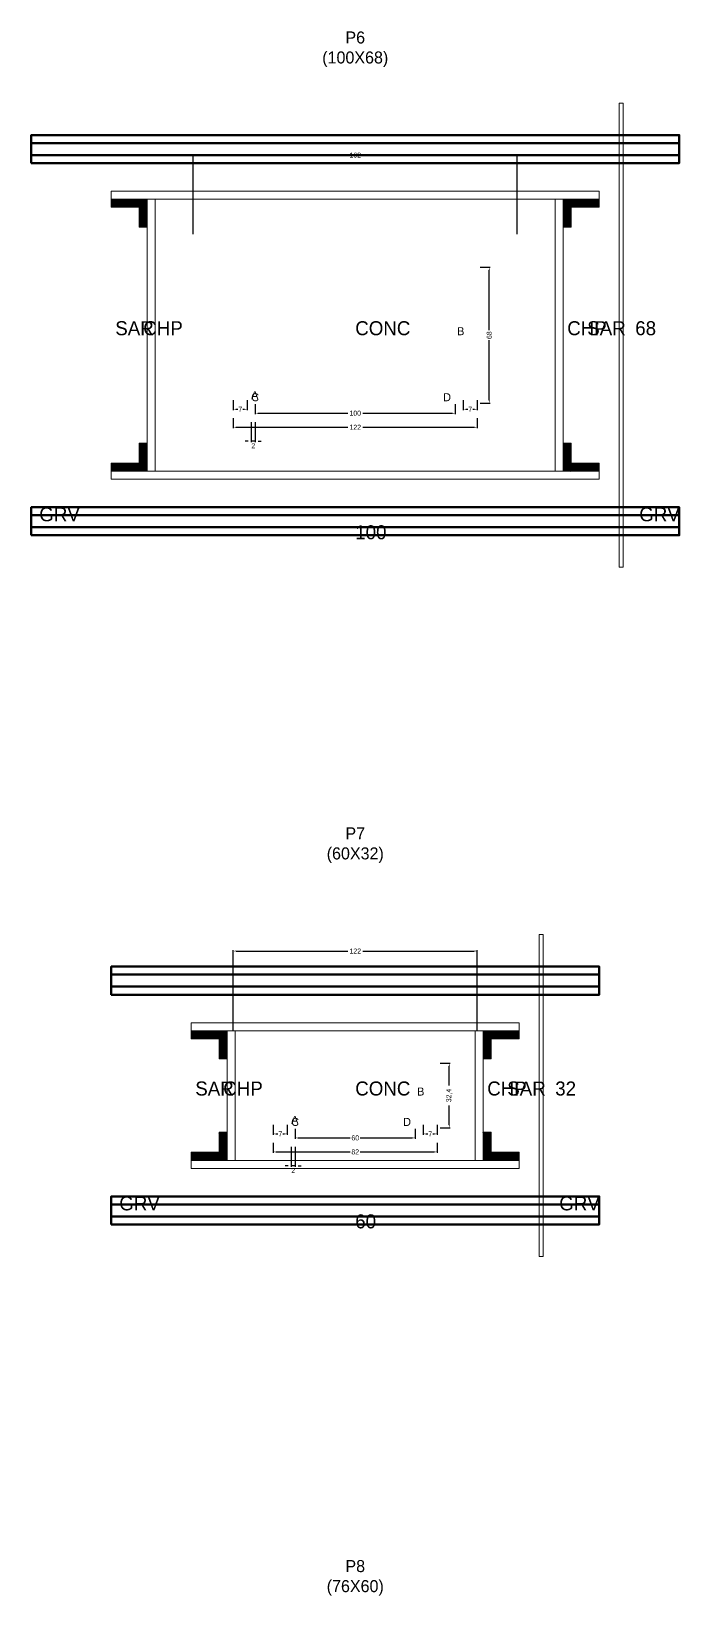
# Model space of a CAD drawing. Header units: centimetres. Extents: x -8500 to 4121, y -7606 to 295.
# Drawn here: x -162 to 162, y -2390 to -1608 of the extents above; entities that cross this region are included whole.
import ezdxf

# ---------------------------------------------------------------- set-up
doc = ezdxf.new("R2010")
doc.units = ezdxf.units.CM
for name, color, linetype in [('COTA', 241, 'Continuous'), ('GRAVATA', 224, 'Continuous'), ('Hachura', 251, 'Continuous'), ('NOMENCLATURA', 7, 'Continuous'), ('SARRAFO', 251, 'Continuous'), ('Texto Seção', 7, 'Continuous')]:
    doc.layers.add(name, color=color, linetype=linetype)
doc.dimstyles.new('cotax2', dxfattribs={"dimtxt": 2.5, "dimasz": 1.5, "dimexe": 0.5, "dimexo": 0.5, "dimgap": 0.5, "dimtad": 1, "dimcen": 2.5, "dimazin": 3, "dimtfac": 1, "dimtmove": 0, "dimatfit": 3})

# ---------------------------------------------------------------- blocks, each defined once
blk = doc.blocks.new('_CLOSEDFILLED')
at = {"color": 0, "linetype": 'BYBLOCK'}
blk.add_solid([(-1, 0.16), (0, 0), (-1, -0.16)], dxfattribs=at)
blk = doc.blocks.new('*D144')
for p, q in [((-61, -1801.5), (-61, -1806.5)), ((-59.5, -1806), (-3.75, -1806)), ((3.75, -1806), (59.5, -1806)), ((61, -1801.5), (61, -1806.5))]:
    blk.add_line(p, q)
at = {"layer": 'Defpoints'}
for p in [(-61, -1801), (-61, -1806), (61, -1801)]:
    blk.add_point(p, dxfattribs=at)
at = {"layer": 'COTA', "xscale": 1.5, "yscale": 1.5, "rotation": 180}
blk.add_blockref('_CLOSEDFILLED', (-61, -1806), dxfattribs=at)
at = {"layer": 'COTA', "xscale": 1.5, "yscale": 1.5}
blk.add_blockref('_CLOSEDFILLED', (61, -1806), dxfattribs=at)
at = {"layer": 'COTA', "insert": (0, -1806), "char_height": 2.5, "attachment_point": 5}
blk.add_mtext('122', dxfattribs=at)
blk = doc.blocks.new('*D145')
for p, q in [((-50, -1794.5), (-50, -1799.5)), ((50, -1794.5), (50, -1799.5)), ((-48.5, -1799), (-3.75, -1799)), ((3.75, -1799), (48.5, -1799))]:
    blk.add_line(p, q)
at = {"layer": 'Defpoints'}
for p in [(-50, -1794), (50, -1794), (-50, -1799)]:
    blk.add_point(p, dxfattribs=at)
at = {"layer": 'COTA', "xscale": 1.5, "yscale": 1.5, "rotation": 180}
blk.add_blockref('_CLOSEDFILLED', (-50, -1799), dxfattribs=at)
at = {"layer": 'COTA', "xscale": 1.5, "yscale": 1.5}
blk.add_blockref('_CLOSEDFILLED', (50, -1799), dxfattribs=at)
at = {"layer": 'COTA', "insert": (0, -1799), "char_height": 2.5, "attachment_point": 5}
blk.add_mtext('100', dxfattribs=at)
blk = doc.blocks.new('*D146')
for p, q in [((62.5, -1726), (67.5, -1726)), ((67, -1757.5), (67, -1727.5)), ((67, -1792.5), (67, -1762.5)), ((62.5, -1794), (67.5, -1794))]:
    blk.add_line(p, q)
at = {"layer": 'Defpoints'}
for p in [(62, -1726), (62, -1794), (67, -1794)]:
    blk.add_point(p, dxfattribs=at)
at = {"layer": 'COTA', "xscale": 1.5, "yscale": 1.5}
for p, rotation in [((67, -1726), 90), ((67, -1794), 270)]:
    blk.add_blockref('_CLOSEDFILLED', p, dxfattribs=dict(at, rotation=rotation))
at = {"layer": 'COTA', "insert": (67, -1760), "char_height": 2.5, "attachment_point": 5, "rotation": 90}
blk.add_mtext('68', dxfattribs=at)
blk = doc.blocks.new('*D147')
for p, q in [((-61, -1792.5), (-61, -1797.5)), ((-59.5, -1797), (-58.75, -1797)), ((-56.25, -1797), (-55.5, -1797)), ((-54, -1792.5), (-54, -1797.5))]:
    blk.add_line(p, q)
at = {"layer": 'Defpoints'}
for p in [(-61, -1792), (-61, -1797), (-54, -1792)]:
    blk.add_point(p, dxfattribs=at)
at = {"layer": 'COTA', "xscale": 1.5, "yscale": 1.5, "rotation": 180}
blk.add_blockref('_CLOSEDFILLED', (-61, -1797), dxfattribs=at)
at = {"layer": 'COTA', "xscale": 1.5, "yscale": 1.5}
blk.add_blockref('_CLOSEDFILLED', (-54, -1797), dxfattribs=at)
at = {"layer": 'COTA', "insert": (-57.5, -1797), "char_height": 2.5, "attachment_point": 5}
blk.add_mtext('7', dxfattribs=at)
blk = doc.blocks.new('*D148')
for p, q in [((54, -1792.5), (54, -1797.5)), ((55.5, -1797), (56.25, -1797)), ((58.75, -1797), (59.5, -1797)), ((61, -1792.5), (61, -1797.5))]:
    blk.add_line(p, q)
at = {"layer": 'Defpoints'}
for p in [(54, -1792), (54, -1797), (61, -1792)]:
    blk.add_point(p, dxfattribs=at)
at = {"layer": 'COTA', "xscale": 1.5, "yscale": 1.5, "rotation": 180}
blk.add_blockref('_CLOSEDFILLED', (54, -1797), dxfattribs=at)
at = {"layer": 'COTA', "xscale": 1.5, "yscale": 1.5}
blk.add_blockref('_CLOSEDFILLED', (61, -1797), dxfattribs=at)
at = {"layer": 'COTA', "insert": (57.5, -1797), "char_height": 2.5, "attachment_point": 5}
blk.add_mtext('7', dxfattribs=at)
blk = doc.blocks.new('*D149')
for p, q in [((-81, -1709.5), (-81, -1669.5)), ((-79.5, -1670), (-3.75, -1670)), ((3.75, -1670), (79.5, -1670)), ((81, -1709.5), (81, -1669.5))]:
    blk.add_line(p, q)
at = {"layer": 'Defpoints'}
for p in [(-81, -1670), (-81, -1710), (81, -1710)]:
    blk.add_point(p, dxfattribs=at)
at = {"layer": 'COTA', "xscale": 1.5, "yscale": 1.5, "rotation": 180}
blk.add_blockref('_CLOSEDFILLED', (-81, -1670), dxfattribs=at)
at = {"layer": 'COTA', "xscale": 1.5, "yscale": 1.5}
blk.add_blockref('_CLOSEDFILLED', (81, -1670), dxfattribs=at)
at = {"layer": 'COTA', "insert": (0, -1670), "char_height": 2.5, "attachment_point": 5}
blk.add_mtext('162', dxfattribs=at)
blk = doc.blocks.new('*D170')
for p, q in [((-41, -2163.7), (-41, -2168.7)), ((41, -2163.7), (41, -2168.7)), ((-39.5, -2168.2), (-2.5, -2168.2)), ((2.5, -2168.2), (39.5, -2168.2))]:
    blk.add_line(p, q)
at = {"layer": 'Defpoints'}
for p in [(-41, -2163.2), (41, -2163.2), (-41, -2168.2)]:
    blk.add_point(p, dxfattribs=at)
at = {"layer": 'COTA', "xscale": 1.5, "yscale": 1.5, "rotation": 180}
blk.add_blockref('_CLOSEDFILLED', (-41, -2168.2), dxfattribs=at)
at = {"layer": 'COTA', "xscale": 1.5, "yscale": 1.5}
blk.add_blockref('_CLOSEDFILLED', (41, -2168.2), dxfattribs=at)
at = {"layer": 'COTA', "insert": (0, -2168.2), "char_height": 2.5, "attachment_point": 5}
blk.add_mtext('82', dxfattribs=at)
blk = doc.blocks.new('*D171')
for p, q in [((-30, -2156.7), (-30, -2161.7)), ((30, -2156.7), (30, -2161.7)), ((-28.5, -2161.2), (-2.5, -2161.2)), ((2.5, -2161.2), (28.5, -2161.2))]:
    blk.add_line(p, q)
at = {"layer": 'Defpoints'}
for p in [(-30, -2156.2), (30, -2156.2), (-30, -2161.2)]:
    blk.add_point(p, dxfattribs=at)
at = {"layer": 'COTA', "xscale": 1.5, "yscale": 1.5, "rotation": 180}
blk.add_blockref('_CLOSEDFILLED', (-30, -2161.2), dxfattribs=at)
at = {"layer": 'COTA', "xscale": 1.5, "yscale": 1.5}
blk.add_blockref('_CLOSEDFILLED', (30, -2161.2), dxfattribs=at)
at = {"layer": 'COTA', "insert": (0, -2161.2), "char_height": 2.5, "attachment_point": 5}
blk.add_mtext('60', dxfattribs=at)
blk = doc.blocks.new('*D172')
for p, q in [((42.5, -2123.8), (47.5, -2123.8)), ((47, -2135), (47, -2125.3)), ((47, -2154.7), (47, -2145)), ((42.5, -2156.2), (47.5, -2156.2))]:
    blk.add_line(p, q)
at = {"layer": 'Defpoints'}
for p in [(42, -2123.8), (42, -2156.2), (47, -2156.2)]:
    blk.add_point(p, dxfattribs=at)
at = {"layer": 'COTA', "xscale": 1.5, "yscale": 1.5}
for p, rotation in [((47, -2123.8), 90), ((47, -2156.2), 270)]:
    blk.add_blockref('_CLOSEDFILLED', p, dxfattribs=dict(at, rotation=rotation))
at = {"layer": 'COTA', "insert": (47, -2140), "char_height": 2.5, "attachment_point": 5, "rotation": 90}
blk.add_mtext('32,4', dxfattribs=at)
blk = doc.blocks.new('*D173')
for p, q in [((-41, -2154.7), (-41, -2159.7)), ((-34, -2154.7), (-34, -2159.7)), ((-39.5, -2159.2), (-38.75, -2159.2)), ((-36.25, -2159.2), (-35.5, -2159.2))]:
    blk.add_line(p, q)
at = {"layer": 'Defpoints'}
for p in [(-41, -2154.2), (-34, -2154.2), (-41, -2159.2)]:
    blk.add_point(p, dxfattribs=at)
at = {"layer": 'COTA', "xscale": 1.5, "yscale": 1.5, "rotation": 180}
blk.add_blockref('_CLOSEDFILLED', (-41, -2159.2), dxfattribs=at)
at = {"layer": 'COTA', "xscale": 1.5, "yscale": 1.5}
blk.add_blockref('_CLOSEDFILLED', (-34, -2159.2), dxfattribs=at)
at = {"layer": 'COTA', "insert": (-37.5, -2159.2), "char_height": 2.5, "attachment_point": 5}
blk.add_mtext('7', dxfattribs=at)
blk = doc.blocks.new('*D174')
for p, q in [((34, -2154.7), (34, -2159.7)), ((41, -2154.7), (41, -2159.7)), ((35.5, -2159.2), (36.25, -2159.2)), ((38.75, -2159.2), (39.5, -2159.2))]:
    blk.add_line(p, q)
at = {"layer": 'Defpoints'}
for p in [(34, -2154.2), (41, -2154.2), (34, -2159.2)]:
    blk.add_point(p, dxfattribs=at)
at = {"layer": 'COTA', "xscale": 1.5, "yscale": 1.5, "rotation": 180}
blk.add_blockref('_CLOSEDFILLED', (34, -2159.2), dxfattribs=at)
at = {"layer": 'COTA', "xscale": 1.5, "yscale": 1.5}
blk.add_blockref('_CLOSEDFILLED', (41, -2159.2), dxfattribs=at)
at = {"layer": 'COTA', "insert": (37.5, -2159.2), "char_height": 2.5, "attachment_point": 5}
blk.add_mtext('7', dxfattribs=at)
blk = doc.blocks.new('*D175')
for p, q in [((-61, -2107.3), (-61, -2067.3)), ((-59.5, -2067.8), (-3.75, -2067.8)), ((3.75, -2067.8), (59.5, -2067.8)), ((61, -2107.3), (61, -2067.3))]:
    blk.add_line(p, q)
at = {"layer": 'Defpoints'}
for p in [(-61, -2067.8), (-61, -2107.8), (61, -2107.8)]:
    blk.add_point(p, dxfattribs=at)
at = {"layer": 'COTA', "xscale": 1.5, "yscale": 1.5, "rotation": 180}
blk.add_blockref('_CLOSEDFILLED', (-61, -2067.8), dxfattribs=at)
at = {"layer": 'COTA', "xscale": 1.5, "yscale": 1.5}
blk.add_blockref('_CLOSEDFILLED', (61, -2067.8), dxfattribs=at)
at = {"layer": 'COTA', "insert": (0, -2067.8), "char_height": 2.5, "attachment_point": 5}
blk.add_mtext('122', dxfattribs=at)

msp = doc.modelspace()

# ---------------------------------------------------------------- hatches: boundary and pattern name
at = {"layer": 'SARRAFO'}
h = msp.add_hatch(dxfattribs=at)
h.set_pattern_fill('SOLID', scale=2)
h.paths.add_polyline_path([(-122, -1696), (-108, -1696), (-108, -1692), (-122, -1692)])
h = msp.add_hatch(dxfattribs=at)
h.set_pattern_fill('SOLID', scale=2)
h.paths.add_polyline_path([(-108, -1706), (-104, -1706), (-104, -1692), (-108, -1692)])
h = msp.add_hatch(dxfattribs=at)
h.set_pattern_fill('SOLID', scale=2)
h.paths.add_polyline_path([(104, -1706), (108, -1706), (108, -1692), (104, -1692)])
h = msp.add_hatch(dxfattribs=at)
h.set_pattern_fill('SOLID', scale=2)
h.paths.add_polyline_path([(108, -1696), (122, -1696), (122, -1692), (108, -1692)])
h = msp.add_hatch(dxfattribs=at)
h.set_pattern_fill('SOLID', scale=2)
h.paths.add_polyline_path([(-108, -1828), (-104, -1828), (-104, -1814), (-108, -1814)])
h = msp.add_hatch(dxfattribs=at)
h.set_pattern_fill('SOLID', scale=2)
h.paths.add_polyline_path([(104, -1828), (108, -1828), (108, -1814), (104, -1814)])
h = msp.add_hatch(dxfattribs=at)
h.set_pattern_fill('SOLID', scale=2)
h.paths.add_polyline_path([(-122, -1828), (-108, -1828), (-108, -1824), (-122, -1824)])
h = msp.add_hatch(dxfattribs=at)
h.set_pattern_fill('SOLID', scale=2)
h.paths.add_polyline_path([(108, -1828), (122, -1828), (122, -1824), (108, -1824)])
h = msp.add_hatch(dxfattribs=at)
h.set_pattern_fill('SOLID', scale=2)
h.paths.add_polyline_path([(-82, -2111.6), (-68, -2111.6), (-68, -2107.6), (-82, -2107.6)])
h = msp.add_hatch(dxfattribs=at)
h.set_pattern_fill('SOLID', scale=2)
h.paths.add_polyline_path([(-68, -2121.6), (-64, -2121.6), (-64, -2107.6), (-68, -2107.6)])
h = msp.add_hatch(dxfattribs=at)
h.set_pattern_fill('SOLID', scale=2)
h.paths.add_polyline_path([(64, -2121.6), (68, -2121.6), (68, -2107.6), (64, -2107.6)])
h = msp.add_hatch(dxfattribs=at)
h.set_pattern_fill('SOLID', scale=2)
h.paths.add_polyline_path([(68, -2111.6), (82, -2111.6), (82, -2107.6), (68, -2107.6)])
h = msp.add_hatch(dxfattribs=at)
h.set_pattern_fill('SOLID', scale=2)
h.paths.add_polyline_path([(-68, -2172.4), (-64, -2172.4), (-64, -2158.4), (-68, -2158.4)])
h = msp.add_hatch(dxfattribs=at)
h.set_pattern_fill('SOLID', scale=2)
h.paths.add_polyline_path([(64, -2172.4), (68, -2172.4), (68, -2158.4), (64, -2158.4)])
h = msp.add_hatch(dxfattribs=at)
h.set_pattern_fill('SOLID', scale=2)
h.paths.add_polyline_path([(-82, -2172.4), (-68, -2172.4), (-68, -2168.4), (-82, -2168.4)])
h = msp.add_hatch(dxfattribs=at)
h.set_pattern_fill('SOLID', scale=2)
h.paths.add_polyline_path([(68, -2172.4), (82, -2172.4), (82, -2168.4), (68, -2168.4)])

# ---------------------------------------------------------------- linework, layer by layer
at = {"layer": 'GRAVATA', "lineweight": 50}
for points in [[(-162, -1674), (162, -1674), (162, -1660), (-162, -1660)], [(-162, -1670), (162, -1670), (162, -1664), (-162, -1664)], [(-162, -1860), (162, -1860), (162, -1846), (-162, -1846)], [(-162, -1856), (162, -1856), (162, -1850), (-162, -1850)], [(-122, -2089.6), (122, -2089.6), (122, -2075.6), (-122, -2075.6)], [(-122, -2085.6), (122, -2085.6), (122, -2079.6), (-122, -2079.6)], [(-122, -2204.4), (122, -2204.4), (122, -2190.4), (-122, -2190.4)], [(-122, -2200.4), (122, -2200.4), (122, -2194.4), (-122, -2194.4)]]:
    msp.add_lwpolyline(points, close=True, dxfattribs=at)
at = {"layer": 'Hachura', "lineweight": 13}
for points in [[(132, -1876), (134, -1876), (134, -1644), (132, -1644)], [(92, -2220.4), (94, -2220.4), (94, -2059.6), (92, -2059.6)]]:
    msp.add_lwpolyline(points, close=True, dxfattribs=at)
at = {"layer": 'Hachura', "lineweight": 18}
for points in [[(-122, -1692), (122, -1692), (122, -1688), (-122, -1688)], [(-104, -1828), (-100, -1828), (-100, -1692), (-104, -1692)], [(100, -1828), (104, -1828), (104, -1692), (100, -1692)], [(-122, -1832), (122, -1832), (122, -1828), (-122, -1828)], [(-82, -2107.6), (82, -2107.6), (82, -2103.6), (-82, -2103.6)], [(-64, -2172.4), (-60, -2172.4), (-60, -2107.6), (-64, -2107.6)], [(60, -2172.4), (64, -2172.4), (64, -2107.6), (60, -2107.6)], [(-82, -2176.4), (82, -2176.4), (82, -2172.4), (-82, -2172.4)]]:
    msp.add_lwpolyline(points, close=True, dxfattribs=at)
at = {"layer": 'SARRAFO', "lineweight": 13}
for points in [[(-122, -1696), (-108, -1696), (-108, -1692), (-122, -1692)], [(-108, -1706), (-104, -1706), (-104, -1692), (-108, -1692)], [(104, -1706), (108, -1706), (108, -1692), (104, -1692)], [(108, -1696), (122, -1696), (122, -1692), (108, -1692)], [(-108, -1828), (-104, -1828), (-104, -1814), (-108, -1814)], [(104, -1828), (108, -1828), (108, -1814), (104, -1814)], [(-122, -1828), (-108, -1828), (-108, -1824), (-122, -1824)], [(108, -1828), (122, -1828), (122, -1824), (108, -1824)], [(-82, -2111.6), (-68, -2111.6), (-68, -2107.6), (-82, -2107.6)], [(-68, -2121.6), (-64, -2121.6), (-64, -2107.6), (-68, -2107.6)], [(64, -2121.6), (68, -2121.6), (68, -2107.6), (64, -2107.6)], [(68, -2111.6), (82, -2111.6), (82, -2107.6), (68, -2107.6)], [(-68, -2172.4), (-64, -2172.4), (-64, -2158.4), (-68, -2158.4)], [(64, -2172.4), (68, -2172.4), (68, -2158.4), (64, -2158.4)], [(-82, -2172.4), (-68, -2172.4), (-68, -2168.4), (-82, -2168.4)], [(68, -2172.4), (82, -2172.4), (82, -2168.4), (68, -2168.4)]]:
    msp.add_lwpolyline(points, close=True, dxfattribs=at)

# ---------------------------------------------------------------- texts
at = {"layer": 'NOMENCLATURA'}
for s, p in [('B', (51, -1760)), ('A', (-52, -1792)), ('C', (-52, -1793)), ('D', (44, -1793)), ('B', (31, -2140)), ('A', (-32, -2154.2)), ('C', (-32, -2155.2)), ('D', (24, -2155.2))]:
    msp.add_text(s, height=4, dxfattribs=at).set_placement(p)
at = {"layer": 'NOMENCLATURA', "char_height": 6, "attachment_point": 8}
for s, insert in [('P6\\P(100X68)', (0, -1626)), ('P7\\P(60X32)', (0, -2023.8)), ('P8\\P(76X60)', (0, -2390))]:
    msp.add_mtext(s, dxfattribs=dict(at, insert=insert))
at = {"layer": 'Texto Seção'}
for s, p in [('SAR', (-120, -1760)), ('CHP', (-106, -1760)), ('CONC', (0, -1760)), ('CHP', (106, -1760)), ('SAR', (116, -1760)), ('68', (140, -1760)), ('GRV', (-158, -1853)), ('GRV', (142, -1853)), ('100', (0, -1862)), ('SAR', (-80, -2140)), ('CHP', (-66, -2140)), ('CONC', (0, -2140)), ('CHP', (66, -2140)), ('SAR', (76, -2140)), ('32', (100, -2140)), ('GRV', (-118, -2197.4)), ('GRV', (102, -2197.4)), ('60', (0, -2206.4))]:
    msp.add_text(s, height=7, dxfattribs=at).set_placement(p)

# ---------------------------------------------------------------- dimensions: what is measured, and where the dimension line sits
at = {"layer": 'COTA'}
for base, p1, p2, picture, middle in [((-81, -1670), (-81, -1710), (81, -1710), '*D149', (0, -1670)), ((-61, -1797), (-61, -1792), (-54, -1792), '*D147', (-57.5, -1797)), ((-50, -1799), (-50, -1794), (50, -1794), '*D145', (0, -1799)), ((54, -1797), (54, -1792), (61, -1792), '*D148', (57.5, -1797)), ((-61, -1806), (-61, -1801), (61, -1801), '*D144', (0, -1806)), ((-61, -2067.8), (-61, -2107.8), (61, -2107.8), '*D175', (0, -2067.8)), ((-41, -2159.2), (-41, -2154.2), (-34, -2154.2), '*D173', (-37.5, -2159.2)), ((-30, -2161.2), (-30, -2156.2), (30, -2156.2), '*D171', (0, -2161.2)), ((34, -2159.2), (34, -2154.2), (41, -2154.2), '*D174', (37.5, -2159.2)), ((-41, -2168.2), (-41, -2163.2), (41, -2163.2), '*D170', (0, -2168.2))]:
    dim = msp.add_linear_dim(base=base, p1=p1, p2=p2, dimstyle='cotax2', dxfattribs=at)
    dim.commit()
    dim.dimension.update_dxf_attribs({"geometry": picture, "text_midpoint": middle})
for base, p1, p2, picture, middle in [((67, -1794), (62, -1794), (62, -1726), '*D146', (67, -1760)), ((47, -2156.2), (42, -2156.2), (42, -2123.8), '*D172', (47, -2140))]:
    dim = msp.add_linear_dim(base=base, p1=p1, p2=p2, angle=90, dimstyle='cotax2', dxfattribs=at)
    dim.commit()
    dim.dimension.update_dxf_attribs({"geometry": picture, "text_midpoint": middle})
for base, p1, p2 in [((-50, -1813), (-50, -1803), (-52, -1803)), ((-30, -2175.2), (-30, -2165.2), (-32, -2165.2))]:
    msp.add_linear_dim(base=base, p1=p1, p2=p2, dimstyle='cotax2', dxfattribs=at).render()

doc.saveas('drawing.dxf')
